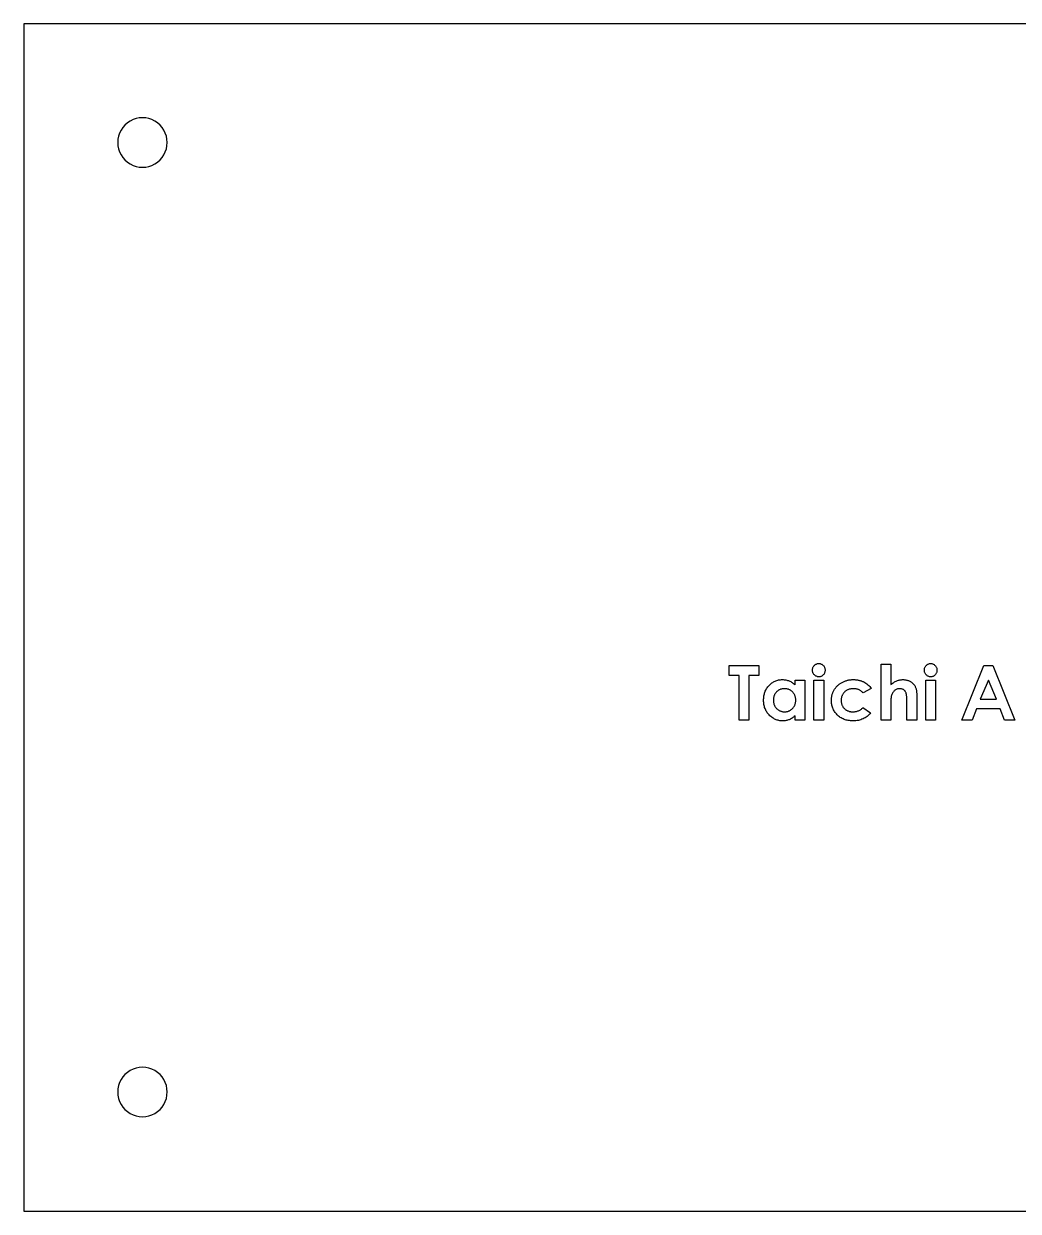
# Model space of a CAD drawing. Extents: x 27 to 155, y 115 to 287.
# Drawn here: x 27.4 to 91.2, y 114.8 to 191 of the extents above; entities that cross this region are included whole.
import ezdxf

# ---------------------------------------------------------------- set-up
doc = ezdxf.new("R2010")
doc.units = 0
doc.layers.get('0').update_dxf_attribs({"linetype": 'CONTINUOUS'})

msp = doc.modelspace()

# ---------------------------------------------------------------- linework, layer by layer
at = {"color": 5}
for points in [[(27.368859, 190.985361), (27.368859, 114.785361)], [(154.368858, 190.985361), (27.368859, 190.985361)], [(27.368859, 114.785361), (154.368858, 114.785361)]]:
    msp.add_lwpolyline(points, dxfattribs=at)
for points in [[(36.576358, 183.365361), (36.576358, 183.365361)], [(36.576358, 122.437605), (36.576358, 122.437605)]]:
    msp.add_lwpolyline(points, close=True, dxfattribs=at)
at = {"color": 1}
for points in [[(72.651578, 149.796823), (74.536193, 149.796823)], [(72.651578, 149.168619), (72.651578, 149.796823)], [(74.536193, 149.796823), (74.536193, 149.168619)], [(82.388758, 149.886567), (83.016962, 149.886567)], [(82.388758, 146.296824), (82.388758, 149.886567)], [(83.016962, 149.886567), (83.016962, 148.577572)], [(87.57145, 146.296824), (88.985612, 149.796823)], [(88.985612, 149.796823), (89.568243, 149.796823)], [(89.568243, 149.796823), (90.981705, 146.296824)], [(73.279782, 149.168619), (72.651578, 149.168619)], [(73.279782, 146.296824), (73.279782, 149.168619)], [(73.907989, 149.168619), (73.907989, 146.296824)], [(74.536193, 149.168619), (73.907989, 149.168619)], [(76.869527, 148.854517), (77.497731, 148.854517)], [(76.869527, 148.566354), (76.869527, 148.854517)], [(77.497731, 148.854517), (77.497731, 146.296824)], [(78.081065, 148.854517), (78.709269, 148.854517)], [(78.081065, 146.296824), (78.081065, 148.854517)], [(78.709269, 148.854517), (78.709269, 146.296824)], [(85.260553, 148.854517), (85.888757, 148.854517)], [(85.260553, 146.296824), (85.260553, 148.854517)], [(85.888757, 148.854517), (85.888757, 146.296824)], [(89.276578, 148.858022), (88.752138, 147.642976)], [(89.801017, 147.642976), (89.276578, 148.858022)], [(81.760551, 148.33288), (81.24032, 148.046822)], [(84.677219, 147.973907), (84.677219, 146.296824)], [(81.227699, 147.104516), (81.715681, 146.76938)], [(83.016962, 147.315554), (83.016962, 146.296824)], [(84.049012, 146.296824), (84.049012, 147.408803)], [(88.752138, 147.642976), (89.801017, 147.642976)], [(76.869527, 146.296824), (76.869527, 146.575869)], [(88.513756, 147.014772), (88.241722, 146.296824)], [(90.038696, 147.014772), (88.513756, 147.014772)], [(90.310733, 146.296824), (90.038696, 147.014772)], [(73.907989, 146.296824), (73.279782, 146.296824)], [(77.497731, 146.296824), (76.869527, 146.296824)], [(78.709269, 146.296824), (78.081065, 146.296824)], [(83.016962, 146.296824), (82.388758, 146.296824)], [(84.677219, 146.296824), (84.049012, 146.296824)], [(85.888757, 146.296824), (85.260553, 146.296824)], [(88.241722, 146.296824), (87.57145, 146.296824)], [(90.981705, 146.296824), (90.310733, 146.296824)]]:
    msp.add_lwpolyline(points, dxfattribs=at)
at = {"color": 5}
for points in [[(34.195108, 184.740177), (33.703934, 184.456597), (33.401358, 183.932521), (33.401358, 183.365361)], [(35.782608, 184.740177), (35.291434, 185.023756), (34.686283, 185.023756), (34.195108, 184.740177)], [(36.576358, 183.365361), (36.576358, 183.932521), (36.273783, 184.456597), (35.782608, 184.740177)], [(33.401358, 183.365361), (33.401358, 182.798202), (33.703934, 182.274126), (34.195108, 181.990546)], [(35.782608, 181.990546), (36.273783, 182.274126), (36.576358, 182.798202), (36.576358, 183.365361)], [(34.195108, 181.990546), (34.686283, 181.706967), (35.291434, 181.706967), (35.782608, 181.990546)], [(34.195108, 123.812421), (33.703934, 123.528841), (33.401358, 123.004764), (33.401358, 122.437605)], [(35.782608, 123.812421), (35.291434, 124.096), (34.686283, 124.096), (34.195108, 123.812421)], [(36.576358, 122.437605), (36.576358, 123.004764), (36.273783, 123.528841), (35.782608, 123.812421)], [(33.401358, 122.437605), (33.401358, 121.870446), (33.703934, 121.34637), (34.195108, 121.06279)], [(35.782608, 121.06279), (36.273783, 121.34637), (36.576358, 121.870446), (36.576358, 122.437605)], [(34.195108, 121.06279), (34.686283, 120.77921), (35.291434, 120.77921), (35.782608, 121.06279)]]:
    msp.add_open_spline(points, degree=3, dxfattribs=at)
at = {"color": 1}
for points in [[(77.991321, 149.512168), (77.993014, 149.540108), (77.994425, 149.568054), (77.999026, 149.595601)], [(77.999031, 149.425232), (77.994177, 149.453889), (77.992738, 149.483031), (77.991327, 149.512171)], [(77.999026, 149.595601), (78.003456, 149.622159), (78.010738, 149.648371), (78.020757, 149.673427)], [(78.021468, 149.345304), (78.011364, 149.371156), (78.00366, 149.397975), (77.999031, 149.425232)], [(78.020757, 149.673427), (78.030691, 149.698234), (78.043306, 149.721899), (78.057917, 149.744239)], [(78.057917, 149.744239), (78.072959, 149.767241), (78.090127, 149.788831), (78.109098, 149.808741)], [(78.109098, 149.808741), (78.12812, 149.828694), (78.148934, 149.846963), (78.171497, 149.86273)], [(78.171497, 149.86273), (78.192777, 149.877604), (78.215614, 149.890247), (78.239507, 149.900591)], [(78.239507, 149.900591), (78.263411, 149.910948), (78.288354, 149.918963), (78.313825, 149.923733)], [(78.313825, 149.923733), (78.3401, 149.928643), (78.366928, 149.930026), (78.393753, 149.931437)], [(78.393764, 149.93144), (78.420829, 149.930029), (78.447917, 149.9289), (78.474395, 149.923736)], [(78.474395, 149.923736), (78.499908, 149.918853), (78.524868, 149.910528), (78.548713, 149.899888)], [(78.548713, 149.899888), (78.572899, 149.889107), (78.595926, 149.875955), (78.617422, 149.860625)], [(78.617422, 149.860625), (78.639972, 149.844567), (78.660806, 149.826084), (78.679822, 149.805939)], [(78.679822, 149.805939), (78.699041, 149.785562), (78.716403, 149.763493), (78.731705, 149.740031)], [(78.731705, 149.740031), (78.746579, 149.717228), (78.759504, 149.693118), (78.769566, 149.667816)], [(78.769566, 149.667816), (78.779697, 149.642332), (78.786894, 149.615628), (78.791297, 149.588591)], [(78.791308, 149.418219), (78.786849, 149.391662), (78.779455, 149.36552), (78.769577, 149.340394)], [(78.791297, 149.588591), (78.795897, 149.560326), (78.797449, 149.531689), (78.799001, 149.503052)], [(78.799013, 149.503052), (78.797602, 149.47463), (78.796021, 149.446204), (78.791308, 149.418219)], [(85.170809, 149.512168), (85.172502, 149.540108), (85.173913, 149.568054), (85.178513, 149.595601)], [(85.178519, 149.425232), (85.173665, 149.453889), (85.172225, 149.483031), (85.170814, 149.512171)], [(85.178513, 149.595601), (85.182944, 149.622159), (85.190226, 149.648371), (85.200244, 149.673427)], [(85.200956, 149.345304), (85.190852, 149.371156), (85.183147, 149.397975), (85.178519, 149.425232)], [(85.200244, 149.673427), (85.210179, 149.698234), (85.222794, 149.721899), (85.237405, 149.744239)], [(85.237405, 149.744239), (85.252447, 149.767241), (85.269615, 149.788831), (85.288586, 149.808741)], [(85.288586, 149.808741), (85.307607, 149.828694), (85.328421, 149.846963), (85.350985, 149.86273)], [(85.350985, 149.86273), (85.372265, 149.877604), (85.395102, 149.890247), (85.418995, 149.900591)], [(85.418995, 149.900591), (85.442899, 149.910948), (85.467842, 149.918963), (85.493312, 149.923733)], [(85.493312, 149.923733), (85.519587, 149.928643), (85.546415, 149.930026), (85.573241, 149.931437)], [(85.573252, 149.93144), (85.600317, 149.930029), (85.627402, 149.9289), (85.65388, 149.923736)], [(85.65388, 149.923736), (85.679393, 149.918853), (85.704353, 149.910528), (85.7282, 149.899888)], [(85.7282, 149.899888), (85.752387, 149.889107), (85.775413, 149.875955), (85.79691, 149.860625)], [(85.79691, 149.860625), (85.81946, 149.844567), (85.840293, 149.826084), (85.85931, 149.805939)], [(85.85931, 149.805939), (85.878529, 149.785562), (85.895891, 149.763493), (85.911193, 149.740031)], [(85.911193, 149.740031), (85.926066, 149.717228), (85.938992, 149.693118), (85.949053, 149.667816)], [(85.949053, 149.667816), (85.959185, 149.642332), (85.966382, 149.615628), (85.970785, 149.588591)], [(85.970796, 149.418219), (85.966308, 149.391662), (85.958942, 149.36552), (85.949065, 149.340394)], [(85.970785, 149.588591), (85.975385, 149.560326), (85.976937, 149.531689), (85.978489, 149.503052)], [(85.9785, 149.503052), (85.977089, 149.47463), (85.975509, 149.446204), (85.970796, 149.418219)], [(75.20226, 148.526391), (75.231097, 148.556933), (75.261176, 148.586296), (75.292706, 148.61403)], [(75.292706, 148.61403), (75.323189, 148.640841), (75.355024, 148.666136), (75.388058, 148.689753)], [(75.388058, 148.689753), (75.420141, 148.712697), (75.45335, 148.734042), (75.487617, 148.753555)], [(75.487617, 148.753555), (75.521693, 148.772972), (75.55681, 148.790543), (75.592785, 148.806138)], [(75.592785, 148.806138), (75.628489, 148.821604), (75.665039, 148.835137), (75.70216, 148.846804)], [(75.70216, 148.846804), (75.73949, 148.858544), (75.7774, 148.868394), (75.815743, 148.876251)], [(75.815743, 148.876251), (75.85511, 148.884322), (75.894935, 148.890277), (75.934934, 148.893777)], [(75.934934, 148.893777), (75.975944, 148.897361), (76.017137, 148.898377), (76.05833, 148.899393)], [(76.058327, 148.899387), (76.096487, 148.898541), (76.134643, 148.897694), (76.17261, 148.894477)], [(76.17261, 148.894477), (76.209768, 148.891231), (76.246739, 148.885559), (76.283388, 148.878362)], [(76.283388, 148.878362), (76.319298, 148.871306), (76.354898, 148.862783), (76.389958, 148.852426)], [(76.389958, 148.852426), (76.425117, 148.84204), (76.459735, 148.829791), (76.493726, 148.815968)], [(76.493726, 148.815968), (76.527652, 148.802196), (76.560954, 148.786846), (76.593285, 148.769695)], [(76.593285, 148.769695), (76.626249, 148.752197), (76.658208, 148.732837), (76.689337, 148.712204)], [(76.689337, 148.712204), (76.721005, 148.691206), (76.751815, 148.668916), (76.781186, 148.644894)], [(76.781186, 148.644894), (76.811669, 148.619973), (76.840596, 148.593165), (76.869527, 148.566368)], [(78.058628, 149.271687), (78.043896, 149.294913), (78.031507, 149.319628), (78.021468, 149.345304)], [(78.110512, 149.205079), (78.091236, 149.22571), (78.07371, 149.247909), (78.058628, 149.271687)], [(78.172911, 149.14969), (78.150277, 149.165862), (78.129553, 149.1847), (78.110512, 149.205079)], [(78.242324, 149.110428), (78.217883, 149.12118), (78.194535, 149.134219), (78.172911, 149.14969)], [(78.317341, 149.08658), (78.291603, 149.091462), (78.26644, 149.099816), (78.242324, 149.110428)], [(78.398672, 149.078875), (78.371353, 149.080286), (78.344048, 149.081415), (78.317341, 149.08658)], [(78.477912, 149.086583), (78.451834, 149.081728), (78.42526, 149.080289), (78.398683, 149.078878)], [(78.551529, 149.109725), (78.527992, 149.09917), (78.503187, 149.091296), (78.477912, 149.086583)], [(78.618836, 149.148988), (78.597783, 149.133719), (78.575295, 149.120376), (78.551529, 149.109725)], [(78.680536, 149.202974), (78.661599, 149.18319), (78.640999, 149.16504), (78.618836, 149.148988)], [(78.732417, 149.268179), (78.71729, 149.244839), (78.699778, 149.223074), (78.680536, 149.202974)], [(78.769577, 149.340394), (78.759643, 149.315135), (78.747168, 149.290917), (78.732417, 149.268179)], [(79.665593, 148.572664), (79.688142, 148.591658), (79.711177, 148.610039), (79.735005, 148.627353)], [(79.735005, 148.627353), (79.759135, 148.644879), (79.784044, 148.661299), (79.809323, 148.677132)], [(79.809323, 148.677132), (79.83509, 148.693275), (79.86121, 148.708794), (79.887849, 148.723405)], [(79.887849, 148.723405), (79.914688, 148.738137), (79.942072, 148.751935), (79.969882, 148.764773)], [(79.969882, 148.764773), (79.997737, 148.777642), (80.026058, 148.789524), (80.054715, 148.800531)], [(80.054715, 148.800531), (80.083361, 148.811509), (80.112354, 148.821613), (80.141657, 148.830678)], [(80.141657, 148.830678), (80.171067, 148.839793), (80.200788, 148.847865), (80.230698, 148.855231)], [(80.230698, 148.855231), (80.261113, 148.86271), (80.29172, 148.869399), (80.322544, 148.874874)], [(80.322544, 148.874874), (80.353687, 148.880377), (80.385056, 148.88461), (80.416496, 148.888195)], [(80.416496, 148.888195), (80.448675, 148.891863), (80.480933, 148.894855), (80.51325, 148.896605)], [(80.51325, 148.896605), (80.54616, 148.898298), (80.579135, 148.898863), (80.61211, 148.899427)], [(80.612115, 148.899387), (80.642742, 148.899105), (80.673372, 148.898823), (80.703962, 148.897412)], [(80.703962, 148.897412), (80.7337, 148.896001), (80.763404, 148.893658), (80.793003, 148.890413)], [(80.793003, 148.890413), (80.821855, 148.887224), (80.850607, 148.883216), (80.879242, 148.878503)], [(80.879242, 148.878503), (80.907644, 148.873818), (80.935932, 148.868456), (80.964078, 148.862388)], [(80.964078, 148.862388), (80.991623, 148.856433), (81.019035, 148.849829), (81.046108, 148.842068)], [(81.046108, 148.842068), (81.072807, 148.834392), (81.099194, 148.825586), (81.125337, 148.816132)], [(81.125337, 148.816132), (81.151301, 148.806734), (81.177031, 148.796715), (81.202459, 148.785985)], [(81.202459, 148.785985), (81.227803, 148.775289), (81.25283, 148.763859), (81.27748, 148.75163)], [(81.27748, 148.75163), (81.326081, 148.727528), (81.373178, 148.700308), (81.418405, 148.670299)], [(81.418405, 148.670299), (81.462917, 148.640765), (81.50562, 148.608524), (81.546009, 148.573545)], [(83.016962, 148.577572), (83.048605, 148.603311), (83.08025, 148.629041), (83.113016, 148.653295)], [(83.113016, 148.653295), (83.144114, 148.676325), (83.176226, 148.697996), (83.209068, 148.718497)], [(83.209068, 148.718497), (83.240609, 148.738196), (83.272822, 148.756789), (83.305825, 148.773886)], [(83.305825, 148.773886), (83.337394, 148.790255), (83.369686, 148.805227), (83.402579, 148.818759)], [(83.402579, 148.818759), (83.434521, 148.831911), (83.467033, 148.84368), (83.500036, 148.853814)], [(83.500036, 148.853814), (83.532331, 148.863748), (83.565097, 148.872102), (83.598193, 148.879045)], [(83.598193, 148.879045), (83.630637, 148.885846), (83.663398, 148.891322), (83.69635, 148.894482)], [(83.69635, 148.894482), (83.729407, 148.897643), (83.762658, 148.898518), (83.79591, 148.899393)], [(83.79591, 148.899387), (83.827727, 148.898541), (83.859545, 148.897694), (83.891261, 148.895182)], [(83.891261, 148.895182), (83.921806, 148.892642), (83.952252, 148.888776), (83.982408, 148.883273)], [(83.982408, 148.883273), (84.011697, 148.87791), (84.040706, 148.871109), (84.069346, 148.862953)], [(84.069346, 148.862953), (84.097865, 148.854825), (84.126011, 148.845342), (84.153479, 148.834205)], [(84.153479, 148.834205), (84.180516, 148.823255), (84.206893, 148.810668), (84.232708, 148.797045)], [(84.232708, 148.797045), (84.258841, 148.783245), (84.284414, 148.768383), (84.309131, 148.752175)], [(84.309131, 148.752175), (84.334164, 148.735749), (84.358313, 148.717978), (84.381346, 148.698888)], [(84.381346, 148.698888), (84.404798, 148.679471), (84.427071, 148.658674), (84.449353, 148.637892)], [(84.449353, 148.637869), (84.467641, 148.618452), (84.485951, 148.59903), (84.502639, 148.578275)], [(85.238116, 149.271687), (85.223384, 149.294913), (85.210994, 149.319628), (85.200956, 149.345304)], [(85.29, 149.205079), (85.270724, 149.22571), (85.253198, 149.247909), (85.238116, 149.271687)], [(85.352399, 149.14969), (85.329765, 149.165862), (85.309038, 149.1847), (85.29, 149.205079)], [(85.421809, 149.110428), (85.397368, 149.12118), (85.374023, 149.134219), (85.352399, 149.14969)], [(85.496829, 149.08658), (85.47109, 149.091462), (85.445927, 149.099816), (85.421809, 149.110428)], [(85.57816, 149.078875), (85.550841, 149.080286), (85.523536, 149.081415), (85.496829, 149.08658)], [(85.657396, 149.086583), (85.631319, 149.081728), (85.604748, 149.080289), (85.578171, 149.078878)], [(85.731017, 149.109725), (85.70748, 149.09917), (85.682675, 149.091296), (85.657396, 149.086583)], [(85.798324, 149.148988), (85.777242, 149.133719), (85.754783, 149.120376), (85.731017, 149.109725)], [(85.860021, 149.202974), (85.841084, 149.18319), (85.820487, 149.16504), (85.798324, 149.148988)], [(85.911904, 149.268179), (85.896777, 149.244839), (85.879263, 149.223074), (85.860021, 149.202974)], [(85.949065, 149.340394), (85.93913, 149.315135), (85.926656, 149.290917), (85.911904, 149.268179)], [(74.855911, 147.713089), (74.859157, 147.758631), (74.864491, 147.80406), (74.872026, 147.849106)], [(74.872026, 147.849106), (74.879335, 147.892752), (74.888733, 147.936036), (74.900079, 147.978815)], [(74.900079, 147.978815), (74.911057, 148.020274), (74.923842, 148.061258), (74.938639, 148.101511)], [(74.938639, 148.101511), (74.953089, 148.140839), (74.969472, 148.17947), (74.987717, 148.217197)], [(74.987717, 148.217197), (75.005949, 148.254877), (75.026029, 148.291656), (75.048014, 148.327272)], [(75.048014, 148.327272), (75.069999, 148.362872), (75.093864, 148.397311), (75.119529, 148.430337)], [(75.119529, 148.430337), (75.145465, 148.463713), (75.173233, 148.495649), (75.20226, 148.526391)], [(75.52898, 147.874359), (75.520485, 147.85212), (75.513458, 147.829345), (75.507249, 147.806349)], [(75.557727, 147.938161), (75.547059, 147.91739), (75.537322, 147.896147), (75.52898, 147.874359)], [(75.592782, 147.999158), (75.580138, 147.979402), (75.568454, 147.959031), (75.557727, 147.938161)], [(75.633447, 148.055949), (75.618885, 148.037774), (75.605338, 148.018772), (75.592782, 147.999158)], [(75.681123, 148.109236), (75.664359, 148.092274), (75.648357, 148.074553), (75.633447, 148.055949)], [(75.73371, 148.157611), (75.71545, 148.142315), (75.69789, 148.126169), (75.681123, 148.109236)], [(75.789099, 148.19968), (75.769936, 148.186584), (75.75149, 148.172502), (75.73371, 148.157611)], [(75.847993, 148.235437), (75.827701, 148.224656), (75.808067, 148.212662), (75.789099, 148.19968)], [(75.909689, 148.264181), (75.888664, 148.255574), (75.868025, 148.246091), (75.847993, 148.235437)], [(75.974894, 148.287324), (75.952768, 148.280776), (75.931048, 148.27293), (75.909689, 148.264181)], [(76.043604, 148.303439), (76.020433, 148.29929), (75.997458, 148.293984), (75.974894, 148.287324)], [(76.115119, 148.312554), (76.091158, 148.310579), (76.067277, 148.307672), (76.043604, 148.303439)], [(76.190139, 148.316054), (76.165106, 148.315207), (76.140076, 148.314643), (76.115119, 148.312554)], [(76.267276, 148.312535), (76.241622, 148.31451), (76.215883, 148.315357), (76.190153, 148.316034)], [(76.340194, 148.303419), (76.316064, 148.307737), (76.291705, 148.310672), (76.267276, 148.312535)], [(76.410306, 148.287304), (76.387164, 148.29371), (76.363805, 148.299214), (76.340194, 148.303419)], [(76.476911, 148.265573), (76.455123, 148.274011), (76.432831, 148.281067), (76.410306, 148.287304)], [(76.540013, 148.236828), (76.519524, 148.247553), (76.49847, 148.257233), (76.476911, 148.265573)], [(76.599607, 148.201771), (76.580303, 148.214386), (76.560443, 148.226127), (76.540013, 148.236828)], [(76.656398, 148.160405), (76.638252, 148.175222), (76.619221, 148.188947), (76.599607, 148.201771)], [(76.708982, 148.11273), (76.692162, 148.129381), (76.674729, 148.145448), (76.656398, 148.160405)], [(76.757361, 148.060146), (76.742262, 148.078547), (76.725924, 148.095954), (76.708982, 148.11273)], [(76.798726, 148.003354), (76.785857, 148.022941), (76.772197, 148.042039), (76.757361, 148.060146)], [(76.834484, 147.943058), (76.823646, 147.963773), (76.811567, 147.983808), (76.798726, 148.003354)], [(76.863231, 147.879256), (76.854849, 147.901043), (76.845281, 147.922382), (76.834484, 147.943058)], [(76.885667, 147.810546), (76.879289, 147.833801), (76.871895, 147.856757), (76.863231, 147.879256)], [(79.214091, 147.745341), (79.217816, 147.774469), (79.222388, 147.80349), (79.228117, 147.83228)], [(79.228117, 147.83228), (79.233847, 147.861024), (79.240733, 147.889534), (79.248437, 147.917819)], [(79.248437, 147.917819), (79.256029, 147.945646), (79.264411, 147.973244), (79.273668, 148.000549)], [(79.273668, 148.000549), (79.282981, 148.028009), (79.293226, 148.05517), (79.304515, 148.08188)], [(79.304515, 148.08188), (79.315945, 148.108945), (79.328476, 148.135545), (79.341675, 148.161808)], [(79.341675, 148.161808), (79.354911, 148.188168), (79.368853, 148.214183), (79.383743, 148.239631)], [(79.383743, 148.239631), (79.398701, 148.2652), (79.41468, 148.290197), (79.431419, 148.314651)], [(79.431419, 148.314651), (79.447957, 148.338809), (79.465243, 148.362434), (79.483303, 148.385466)], [(79.483303, 148.385466), (79.501224, 148.408298), (79.51989, 148.430566), (79.539392, 148.452071)], [(79.539392, 148.452071), (79.55895, 148.473633), (79.579315, 148.494418), (79.600391, 148.514473)], [(79.600391, 148.514473), (79.621501, 148.534567), (79.6433, 148.553897), (79.665593, 148.572664)], [(79.885052, 147.863835), (79.875738, 147.840975), (79.867921, 147.8175), (79.861204, 147.793725)], [(79.915901, 147.92904), (79.904584, 147.907788), (79.894114, 147.886108), (79.885052, 147.863835)], [(79.953059, 147.991442), (79.93954, 147.971348), (79.927292, 147.950427), (79.915901, 147.92904)], [(79.997229, 148.049633), (79.981538, 148.030978), (79.966659, 148.011643), (79.953059, 147.991442)], [(80.047711, 148.104322), (80.030015, 148.086909), (80.013212, 148.068632), (79.997229, 148.049633)], [(80.103802, 148.154101), (80.084216, 148.138522), (80.06553, 148.121865), (80.047711, 148.104322)], [(80.164096, 148.196869), (80.14324, 148.183745), (80.123095, 148.169465), (80.103802, 148.154101)], [(80.229301, 148.233329), (80.207005, 148.222238), (80.185178, 148.21013), (80.164096, 148.196869)], [(80.298011, 148.263476), (80.274614, 148.254614), (80.251709, 148.244482), (80.229301, 148.233329)], [(80.370928, 148.286618), (80.346234, 148.280212), (80.32187, 148.272507), (80.298011, 148.263476)], [(80.448051, 148.302733), (80.422115, 148.298471), (80.396357, 148.293222), (80.370928, 148.286618)], [(80.529382, 148.312554), (80.502148, 148.310579), (80.475012, 148.307164), (80.448051, 148.302733)], [(80.614918, 148.316054), (80.586377, 148.315489), (80.557833, 148.314643), (80.529382, 148.312554)], [(80.708167, 148.31256), (80.677165, 148.314818), (80.646041, 148.315523), (80.614918, 148.31606)], [(80.795106, 148.301328), (80.766308, 148.306408), (80.737289, 148.310302), (80.708167, 148.31256)], [(80.875736, 148.283096), (80.849236, 148.29066), (80.822267, 148.29653), (80.795106, 148.301328)], [(80.950054, 148.25716), (80.925783, 148.267207), (80.900973, 148.275899), (80.875736, 148.283096)], [(81.022269, 148.222105), (80.998986, 148.235285), (80.974805, 148.246912), (80.950054, 148.25716)], [(81.094487, 148.175129), (81.071204, 148.191978), (81.047257, 148.207949), (81.022269, 148.222105)], [(81.167402, 148.116935), (81.144147, 148.137537), (81.119701, 148.156869), (81.094487, 148.175129)], [(81.24032, 148.046822), (81.216472, 148.070698), (81.192627, 148.094583), (81.167402, 148.116935)], [(81.546009, 148.573545), (81.586397, 148.538566), (81.624469, 148.50085), (81.659589, 148.460665)], [(81.659589, 148.460665), (81.695276, 148.41983), (81.727915, 148.376444), (81.760551, 148.333058)], [(83.046409, 147.83789), (83.043869, 147.82694), (83.041329, 147.81599), (83.03941, 147.804935)], [(83.080064, 147.943052), (83.0668, 147.908737), (83.056611, 147.873309), (83.046409, 147.837885)], [(83.124935, 148.036301), (83.107634, 148.006394), (83.092499, 147.975211), (83.080064, 147.943052)], [(83.180324, 148.117632), (83.159778, 148.092006), (83.141385, 148.064738), (83.124935, 148.036301)], [(83.246931, 148.187744), (83.222744, 148.166352), (83.200502, 148.142803), (83.180324, 148.117632)], [(83.323351, 148.243833), (83.296229, 148.227577), (83.270643, 148.208702), (83.246931, 148.187744)], [(83.406084, 148.283796), (83.377363, 148.27293), (83.349637, 148.259609), (83.323351, 148.243833)], [(83.496528, 148.308349), (83.465718, 148.30341), (83.435382, 148.294887), (83.406084, 148.283796)], [(83.593985, 148.316054), (83.561326, 148.314643), (83.52867, 148.313514), (83.496528, 148.308349)], [(83.669237, 148.311166), (83.644345, 148.314214), (83.619286, 148.315145), (83.594217, 148.316076)], [(83.737247, 148.297139), (83.715036, 148.303772), (83.692218, 148.308344), (83.669237, 148.311166)], [(83.799646, 148.272586), (83.779552, 148.282464), (83.758684, 148.290733), (83.737247, 148.297139)], [(83.855735, 148.238931), (83.838124, 148.2518), (83.819249, 148.262948), (83.799646, 148.272586)], [(83.904813, 148.19546), (83.889771, 148.211378), (83.873385, 148.226022), (83.855735, 148.238931)], [(83.946179, 148.142877), (83.934156, 148.161673), (83.920186, 148.179221), (83.904813, 148.19546)], [(83.979134, 148.079075), (83.969708, 148.101116), (83.959068, 148.122712), (83.946179, 148.142877)], [(84.00507, 148.00616), (83.998071, 148.030995), (83.989294, 148.055306), (83.979134, 148.079075)], [(84.015597, 147.962689), (84.012577, 147.97728), (84.009134, 147.991812), (84.00507, 148.00616)], [(84.024713, 147.910105), (84.022173, 147.927716), (84.019209, 147.945265), (84.015597, 147.962689)], [(84.03174, 147.849106), (84.029764, 147.869482), (84.027591, 147.889839), (84.024713, 147.910105)], [(84.038062, 147.778996), (84.036368, 147.802392), (84.034082, 147.825752), (84.03174, 147.849106)], [(84.502639, 148.578275), (84.519572, 148.557221), (84.534838, 148.534787), (84.548912, 148.511668)], [(84.548912, 148.511668), (84.563277, 148.488074), (84.576401, 148.463735), (84.588175, 148.43875)], [(84.588175, 148.43875), (84.600423, 148.412757), (84.611176, 148.386034), (84.620427, 148.358822)], [(84.620427, 148.358822), (84.630051, 148.330515), (84.63801, 148.301669), (84.644981, 148.272586)], [(84.644981, 148.272586), (84.65229, 148.241987), (84.658471, 148.211126), (84.663212, 148.180037)], [(84.663212, 148.180037), (84.668236, 148.147039), (84.671679, 148.113788), (84.673739, 148.080477)], [(84.673739, 148.080477), (84.675997, 148.044999), (84.67659, 148.009453), (84.677239, 147.973907)], [(74.850295, 147.570761), (74.851424, 147.618245), (74.852553, 147.665729), (74.855911, 147.713089)], [(74.855911, 147.43335), (74.85244, 147.479059), (74.851367, 147.524914), (74.850295, 147.57077)], [(74.872731, 147.300838), (74.864942, 147.344704), (74.859298, 147.388957), (74.855911, 147.43335)], [(74.901476, 147.174637), (74.889848, 147.216194), (74.880281, 147.258333), (74.872731, 147.300838)], [(74.941441, 147.054743), (74.926201, 147.094034), (74.912844, 147.134059), (74.901476, 147.174637)], [(75.478502, 147.580577), (75.479348, 147.554133), (75.480195, 147.527717), (75.482001, 147.501352)], [(75.482018, 147.659114), (75.480043, 147.63298), (75.479196, 147.606781), (75.478519, 147.580588)], [(75.482001, 147.501352), (75.483977, 147.475754), (75.486827, 147.450238), (75.491117, 147.424929)], [(75.491134, 147.734837), (75.48676, 147.709776), (75.483881, 147.684477), (75.482018, 147.659114)], [(75.491117, 147.424929), (75.495237, 147.400601), (75.500571, 147.376463), (75.507232, 147.352714)], [(75.507249, 147.806349), (75.500871, 147.782727), (75.495311, 147.758911), (75.491134, 147.734837)], [(75.507232, 147.352714), (75.513779, 147.32943), (75.521597, 147.306537), (75.530374, 147.284004)], [(75.530374, 147.284004), (75.538982, 147.261849), (75.548521, 147.24007), (75.559121, 147.218799)], [(75.559121, 147.218799), (75.569676, 147.197604), (75.581304, 147.17694), (75.594176, 147.1571)], [(75.594176, 147.1571), (75.607102, 147.137175), (75.621326, 147.118102), (75.636244, 147.099608)], [(75.636244, 147.099608), (75.651541, 147.080643), (75.667591, 147.062307), (75.684623, 147.044919)], [(76.708968, 147.041403), (76.725986, 147.05859), (76.742217, 147.076545), (76.757347, 147.095389)], [(76.757347, 147.095389), (76.772135, 147.113818), (76.785854, 147.13306), (76.798712, 147.152881)], [(76.798712, 147.152881), (76.811666, 147.172834), (76.823717, 147.193371), (76.834469, 147.21458)], [(76.834469, 147.21458), (76.845307, 147.235972), (76.854789, 147.258037), (76.863217, 147.280487)], [(76.863217, 147.280487), (76.871768, 147.303263), (76.879275, 147.326425), (76.885653, 147.349897)], [(76.885653, 147.349897), (76.892229, 147.37414), (76.897648, 147.398727), (76.901768, 147.423515)], [(76.901782, 147.738331), (76.897605, 147.762658), (76.892187, 147.786746), (76.885667, 147.810546)], [(76.901768, 147.423515), (76.906086, 147.449282), (76.909021, 147.475286), (76.910884, 147.50134)], [(76.910898, 147.662608), (76.908922, 147.687951), (76.906072, 147.713264), (76.901782, 147.738331)], [(76.910884, 147.50134), (76.912859, 147.528406), (76.913706, 147.555538), (76.914383, 147.582668)], [(76.914398, 147.58268), (76.913551, 147.60935), (76.912986, 147.636008), (76.910898, 147.662608)], [(79.208469, 147.436861), (79.2048, 147.479965), (79.203841, 147.523266), (79.202853, 147.56657)], [(79.202859, 147.566556), (79.203423, 147.596726), (79.203987, 147.626895), (79.205681, 147.657)], [(79.205681, 147.657), (79.207374, 147.686523), (79.210337, 147.715987), (79.214091, 147.745341)], [(79.225995, 147.31136), (79.218178, 147.352914), (79.212053, 147.394793), (79.208469, 147.436861)], [(79.254742, 147.189366), (79.243087, 147.229479), (79.233717, 147.27026), (79.225995, 147.31136)], [(79.295408, 147.072278), (79.280083, 147.110683), (79.26628, 147.149697), (79.254742, 147.189366)], [(79.346589, 146.959398), (79.327595, 146.996084), (79.310735, 147.033876), (79.295408, 147.072278)], [(79.834562, 147.643685), (79.832587, 147.616874), (79.83174, 147.589958), (79.831063, 147.563054)], [(79.831065, 147.563048), (79.831912, 147.536858), (79.832477, 147.510648), (79.834565, 147.484523)], [(79.844384, 147.720808), (79.839812, 147.695295), (79.836566, 147.669525), (79.834562, 147.643685)], [(79.834565, 147.484523), (79.836541, 147.459631), (79.839476, 147.434823), (79.843681, 147.410205)], [(79.843681, 147.410205), (79.847801, 147.386103), (79.853079, 147.362188), (79.859796, 147.33869)], [(79.861204, 147.793725), (79.854431, 147.769708), (79.848786, 147.745369), (79.844384, 147.720808)], [(79.859796, 147.33869), (79.866315, 147.315887), (79.874189, 147.293456), (79.882938, 147.271383)], [(79.882938, 147.271383), (79.891546, 147.24968), (79.901, 147.228319), (79.911685, 147.207581)], [(79.911685, 147.207581), (79.92224, 147.187092), (79.934009, 147.167212), (79.94674, 147.147984)], [(79.94674, 147.147984), (79.95975, 147.128341), (79.973805, 147.109365), (79.988808, 147.091195)], [(79.988808, 147.091195), (80.003991, 147.072823), (80.020154, 147.055277), (80.037186, 147.038612)], [(81.166702, 147.0414), (81.188038, 147.06141), (81.207861, 147.082957), (81.227699, 147.104502)], [(83.017792, 147.41301), (83.01751, 147.380527), (83.017227, 147.34804), (83.017227, 147.315554)], [(83.019203, 147.501352), (83.018638, 147.471902), (83.018074, 147.442458), (83.017792, 147.41301)], [(83.021178, 147.580577), (83.02005, 147.554189), (83.019485, 147.527768), (83.019203, 147.501352)], [(83.024678, 147.64999), (83.023549, 147.626847), (83.022138, 147.603719), (83.021178, 147.580577)], [(83.028178, 147.710986), (83.026484, 147.690695), (83.025638, 147.670338), (83.024678, 147.64999)], [(83.033794, 147.762167), (83.031818, 147.745093), (83.029673, 147.728078), (83.028178, 147.710986)], [(83.03941, 147.804935), (83.03687, 147.790796), (83.035431, 147.776465), (83.033794, 147.762167)], [(84.042972, 147.699768), (84.041561, 147.726212), (84.040094, 147.752614), (84.038062, 147.778996)], [(84.046472, 147.611427), (84.045625, 147.640882), (84.044496, 147.670332), (84.042972, 147.699768)], [(84.048448, 147.514673), (84.048165, 147.546928), (84.047319, 147.579183), (84.046472, 147.611427)], [(84.049012, 147.408803), (84.048891, 147.444094), (84.048769, 147.479384), (84.048448, 147.514673)], [(74.992622, 146.939761), (74.973685, 146.977217), (74.956625, 147.015616), (74.941441, 147.054743)], [(75.055022, 146.830385), (75.032387, 146.865756), (75.011568, 146.902287), (74.992622, 146.939761)], [(75.128639, 146.727321), (75.102393, 146.760405), (75.077788, 146.794808), (75.055022, 146.830385)], [(75.214178, 146.629864), (75.184138, 146.660962), (75.155521, 146.693448), (75.128639, 146.727321)], [(75.307427, 146.541522), (75.27509, 146.569632), (75.243936, 146.599062), (75.214178, 146.629864)], [(75.404881, 146.4644), (75.371111, 146.488417), (75.338714, 146.514339), (75.307427, 146.541522)], [(75.506546, 146.399898), (75.471607, 146.41971), (75.437599, 146.441144), (75.404881, 146.4644)], [(75.612413, 146.346611), (75.57623, 146.3625), (75.540938, 146.380407), (75.506546, 146.399898)], [(75.722491, 146.305246), (75.685091, 146.317015), (75.648315, 146.330843), (75.612413, 146.346611)], [(75.684623, 147.044919), (75.701528, 147.027676), (75.719387, 147.011363), (75.737906, 146.995841)], [(75.836072, 146.275799), (75.797749, 146.283786), (75.75981, 146.293494), (75.722491, 146.305246)], [(75.737906, 146.995841), (75.75594, 146.980742), (75.77459, 146.966357), (75.793998, 146.953073)], [(75.793998, 146.953073), (75.812963, 146.940091), (75.832637, 146.928153), (75.852892, 146.917315)], [(75.852892, 146.917315), (75.873184, 146.90645), (75.894037, 146.896713), (75.915291, 146.887868)], [(75.915291, 146.887868), (75.936402, 146.879091), (75.957898, 146.871245), (75.979793, 146.864726)], [(75.979793, 146.864726), (76.002117, 146.858094), (76.024875, 146.852873), (76.047803, 146.848611)], [(76.047803, 146.848611), (76.071482, 146.844209), (76.095349, 146.84085), (76.119318, 146.83879)], [(76.119318, 146.83879), (76.143787, 146.836814), (76.168363, 146.835968), (76.192936, 146.83529)], [(76.192944, 146.835285), (76.218457, 146.836131), (76.243939, 146.836696), (76.269365, 146.838784)], [(76.269365, 146.838784), (76.293777, 146.84076), (76.318144, 146.843638), (76.342282, 146.8479)], [(76.342282, 146.8479), (76.365679, 146.85202), (76.388897, 146.857354), (76.411692, 146.864015)], [(76.489518, 146.327674), (76.457872, 146.315031), (76.425529, 146.304109), (76.392763, 146.294719)], [(76.411692, 146.864015), (76.434044, 146.870562), (76.455992, 146.878436), (76.477599, 146.887157)], [(76.477599, 146.887157), (76.499048, 146.895821), (76.520156, 146.905304), (76.540699, 146.915904)], [(76.584869, 146.371845), (76.553853, 146.355532), (76.522055, 146.340679), (76.489518, 146.327674)], [(76.540699, 146.915904), (76.561188, 146.926488), (76.581113, 146.938172), (76.600296, 146.950959)], [(76.680224, 146.427934), (76.649309, 146.407811), (76.617522, 146.389015), (76.584869, 146.371845)], [(76.600296, 146.950959), (76.619741, 146.963941), (76.638435, 146.978052), (76.656384, 146.993027)], [(76.656384, 146.993027), (76.674672, 147.008295), (76.692201, 147.02447), (76.708968, 147.041403)], [(76.774875, 146.495943), (76.744395, 146.471842), (76.712792, 146.449145), (76.680224, 146.427934)], [(76.869527, 146.575869), (76.838398, 146.548719), (76.807272, 146.521547), (76.774875, 146.495943)], [(79.410391, 146.850725), (79.387446, 146.885944), (79.36591, 146.922099), (79.346589, 146.959398)], [(79.485411, 146.745555), (79.458882, 146.779495), (79.433908, 146.81462), (79.410391, 146.850725)], [(79.57165, 146.645295), (79.541308, 146.677308), (79.512558, 146.710811), (79.485411, 146.745555)], [(79.668404, 146.553449), (79.634481, 146.582222), (79.602257, 146.613001), (79.57165, 146.645295)], [(79.774274, 146.473521), (79.737551, 146.498215), (79.702138, 146.524837), (79.668404, 146.553449)], [(79.888557, 146.405511), (79.849215, 146.425972), (79.811087, 146.448773), (79.774274, 146.473521)], [(80.011953, 146.350122), (79.969834, 146.366265), (79.928568, 146.384691), (79.888557, 146.405511)], [(80.143765, 146.307354), (80.099154, 146.319405), (80.055105, 146.333573), (80.011953, 146.350122)], [(80.037186, 147.038612), (80.054346, 147.021819), (80.072397, 147.005913), (80.091173, 146.990933)], [(80.091173, 146.990933), (80.10963, 146.976201), (80.128807, 146.962367), (80.148664, 146.949568)], [(80.28469, 146.276504), (80.237259, 146.284576), (80.190207, 146.294821), (80.143765, 146.307354)], [(80.148664, 146.949568), (80.168561, 146.936755), (80.189141, 146.924958), (80.210364, 146.914513)], [(80.210364, 146.914513), (80.231784, 146.903958), (80.25386, 146.894757), (80.276268, 146.88646)], [(80.276268, 146.88646), (80.299298, 146.877937), (80.322682, 146.87043), (80.346381, 146.864023)], [(80.346381, 146.864023), (80.370849, 146.857419), (80.395679, 146.852029), (80.420698, 146.847908)], [(80.420698, 146.847908), (80.446465, 146.843647), (80.472472, 146.840684), (80.498524, 146.838793)], [(80.498524, 146.838793), (80.525815, 146.836817), (80.55319, 146.83597), (80.580555, 146.835293)], [(80.580563, 146.835285), (80.614258, 146.836131), (80.647952, 146.836696), (80.681525, 146.83949)], [(80.681525, 146.83949), (80.713484, 146.84203), (80.74533, 146.846263), (80.776877, 146.852105)], [(80.776877, 146.852105), (80.806885, 146.857665), (80.83662, 146.864636), (80.865921, 146.873131)], [(80.865921, 146.873131), (80.894468, 146.881428), (80.922602, 146.891165), (80.950054, 146.902578)], [(81.090982, 146.324869), (81.03997, 146.308274), (80.98794, 146.294804), (80.93533, 146.284203)], [(80.950054, 146.902578), (80.976696, 146.913669), (81.002719, 146.926313), (81.02788, 146.940441)], [(81.02788, 146.940441), (81.052828, 146.954439), (81.07691, 146.969933), (81.100095, 146.986714)], [(81.236112, 146.38166), (81.188854, 146.359986), (81.140396, 146.34095), (81.090982, 146.324869)], [(81.100095, 146.986714), (81.123378, 147.003562), (81.145764, 147.021749), (81.166702, 147.0414)], [(81.371429, 146.453875), (81.327972, 146.426923), (81.282622, 146.403002), (81.236112, 146.38166)], [(81.496227, 146.542917), (81.456414, 146.510771), (81.414866, 146.480811), (81.371429, 146.453875)], [(81.611213, 146.648087), (81.575374, 146.610526), (81.536695, 146.575592), (81.496227, 146.542917)], [(81.715681, 146.76938), (81.681856, 146.728026), (81.648032, 146.686669), (81.611213, 146.648087)], [(75.954563, 146.257567), (75.914789, 146.261236), (75.87523, 146.267614), (75.836072, 146.275799)], [(76.077259, 146.251951), (76.036286, 146.252798), (75.99531, 146.253927), (75.954563, 146.257567)], [(76.186634, 146.256845), (76.150258, 146.25391), (76.113759, 146.252922), (76.077259, 146.251934)], [(76.291801, 146.270871), (76.257012, 146.264408), (76.221884, 146.259695), (76.186634, 146.256845)], [(76.392763, 146.294719), (76.359509, 146.28518), (76.325817, 146.277193), (76.291801, 146.270871)], [(80.43473, 146.258273), (80.384486, 146.26197), (80.334383, 146.268038), (80.28469, 146.276504)], [(80.593184, 146.251951), (80.540315, 146.25308), (80.487447, 146.254491), (80.43473, 146.258273)], [(80.769166, 146.260356), (80.710662, 146.255276), (80.651923, 146.253611), (80.593184, 146.251945)], [(80.93533, 146.284203), (80.880435, 146.27314), (80.824908, 146.26521), (80.769166, 146.260356)]]:
    msp.add_open_spline(points, degree=3, dxfattribs=at)

doc.saveas('drawing.dxf')
